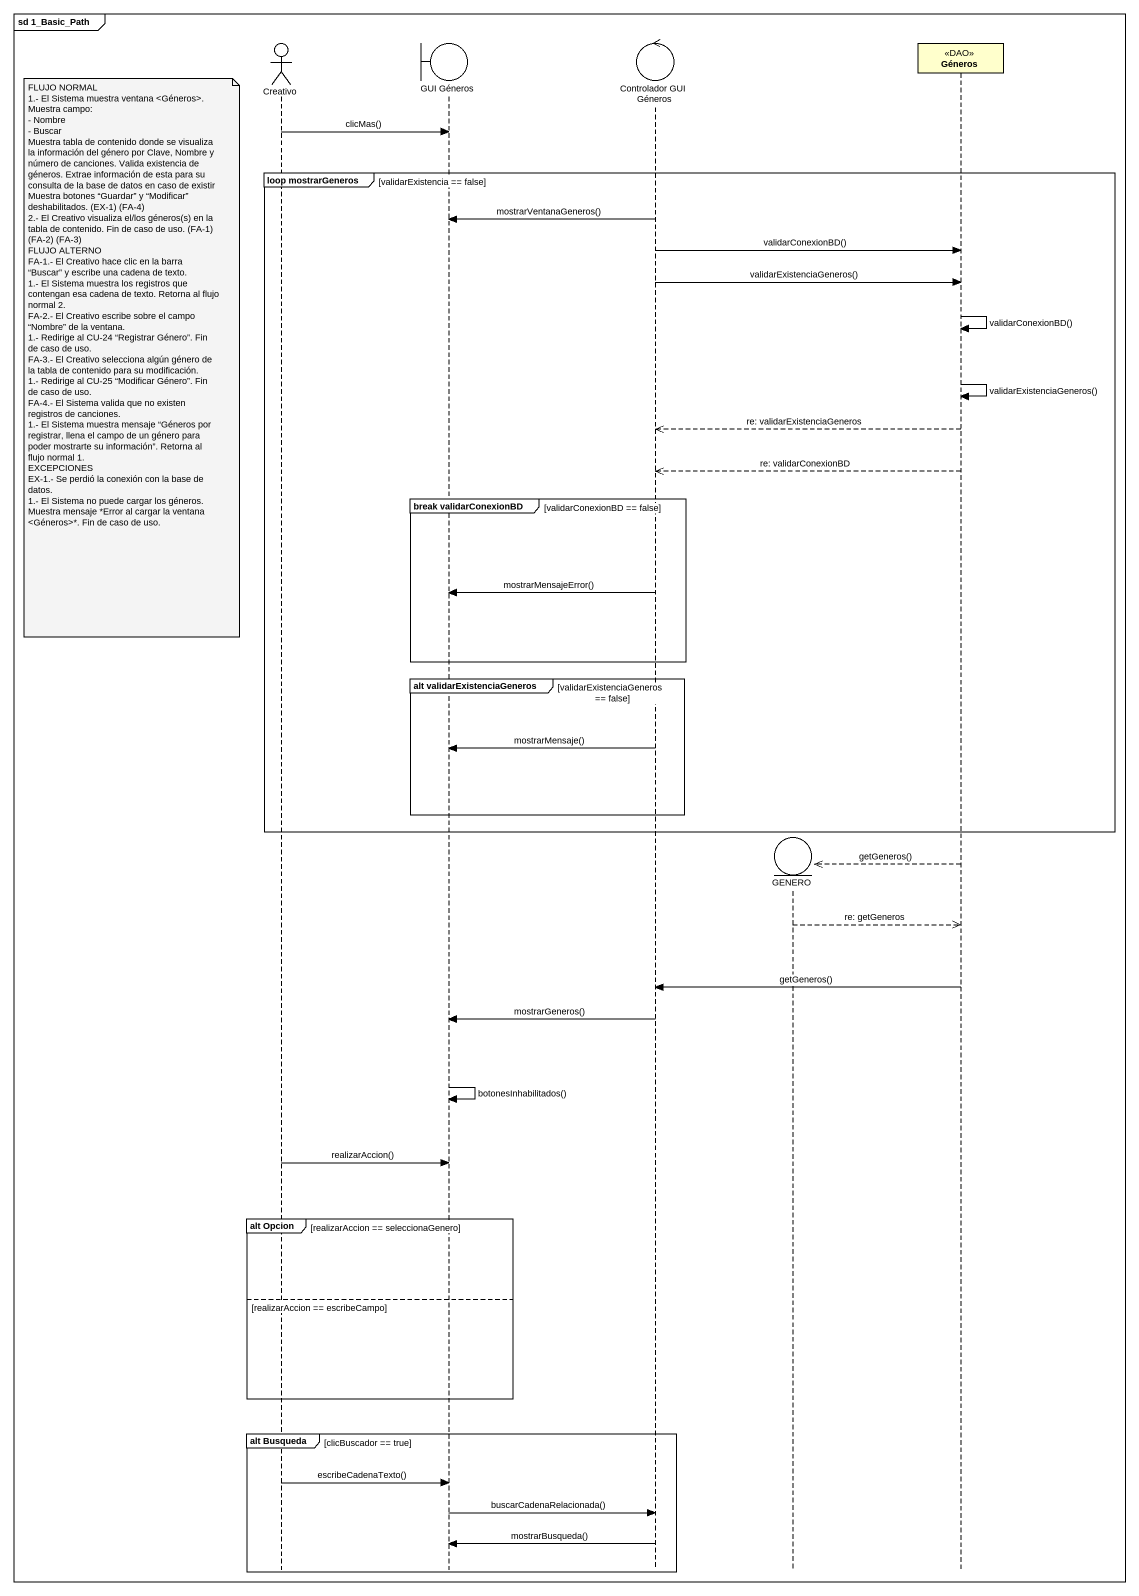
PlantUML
@startuml
mainframe sd 1_Basic_Path
hide footbox
actor Creativo
boundary "GUI Géneros" as GUI_Géneros
control "Controlador GUI Géneros" as Controlador_GUI_Géneros
entity GENERO
participant Géneros <<DAO>>

Creativo -> GUI_Géneros : clicMas()
group loop mostrarGeneros [validarExistencia == false]
  Controlador_GUI_Géneros -> GUI_Géneros : mostrarVentanaGeneros()
  Controlador_GUI_Géneros -> Géneros : validarConexionBD()
  Controlador_GUI_Géneros -> Géneros : validarExistenciaGeneros()
  Géneros -> Géneros : validarConexionBD()
  note left of Creativo
    FLUJO NORMAL
    1.- El Sistema muestra ventana <Géneros>. Muestra campo:
    - Nombre
    - Buscar
    Muestra tabla de contenido donde se visualiza la información del género por Clave, Nombre y número de canciones. Valida existencia de géneros. Extrae información de esta para su consulta de la base de datos en caso de existir Muestra botones “Guardar” y “Modificar” deshabilitados. (EX-1) (FA-4)
    2.- El Creativo visualiza el/los géneros(s) en la tabla de contenido. Fin de caso de uso. (FA-1) (FA-2) (FA-3)
    FLUJO ALTERNO
    FA-1.- El Creativo hace clic en la barra “Buscar” y escribe una cadena de texto.
    1.- El Sistema muestra los registros que contengan esa cadena de texto. Retorna al flujo normal 2.
    FA-2.- El Creativo escribe sobre el campo “Nombre” de la ventana.
    1.- Redirige al CU-24 “Registrar Género”. Fin de caso de uso.
    FA-3.- El Creativo selecciona algún género de la tabla de contenido para su modificación.
    1.- Redirige al CU-25 “Modificar Género”. Fin de caso de uso.
    FA-4.- El Sistema valida que no existen registros de canciones.
    1.- El Sistema muestra mensaje “Géneros por registrar, llena el campo de un género para poder mostrarte su información”. Retorna al flujo normal 1.
    EXCEPCIONES
    EX-1.- Se perdió la conexión con la base de datos.
    1.- El Sistema no puede cargar los géneros. Muestra mensaje *Error al cargar la ventana <Géneros>*. Fin de caso de uso.
  end note
  Géneros -> Géneros : validarExistenciaGeneros()
  Géneros -->> Controlador_GUI_Géneros : re: validarExistenciaGeneros
  Géneros -->> Controlador_GUI_Géneros : re: validarConexionBD
  group break validarConexionBD [validarConexionBD == false]
    Controlador_GUI_Géneros -> GUI_Géneros : mostrarMensajeError()
  end
  group alt validarExistenciaGeneros [validarExistenciaGeneros == false]
    Controlador_GUI_Géneros -> GUI_Géneros : mostrarMensaje()
  end
end
Géneros -->> GENERO ** : getGeneros()
GENERO -->> Géneros : re: getGeneros
Géneros -> Controlador_GUI_Géneros : getGeneros()
Controlador_GUI_Géneros -> GUI_Géneros : mostrarGeneros()
GUI_Géneros -> GUI_Géneros : botonesInhabilitados()
Creativo -> GUI_Géneros : realizarAccion()
group alt Opcion [realizarAccion == seleccionaGenero]
else realizarAccion == escribeCampo
end
group alt Busqueda [clicBuscador == true]
  Creativo -> GUI_Géneros : escribeCadenaTexto()
  GUI_Géneros -> Controlador_GUI_Géneros : buscarCadenaRelacionada()
  Controlador_GUI_Géneros -> GUI_Géneros : mostrarBusqueda()
end
@enduml
